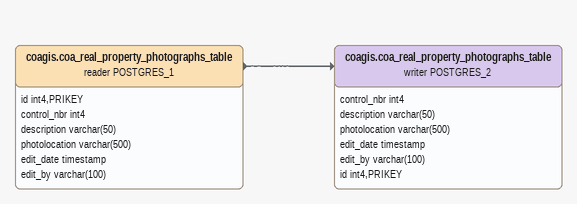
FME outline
coagis.coa_real_property_photographs_table (reader POSTGRES_1)
    attributes: id int4,PRIKEY, control_nbr int4, description varchar(50), photolocation varchar(500), edit_date timestamp, edit_by varchar(100)
    -> coagis.coa_real_property_photographs_table (writer POSTGRES_2)
coagis.coa_real_property_photographs_table (writer POSTGRES_2)
    attributes: control_nbr int4, description varchar(50), photolocation varchar(500), edit_date timestamp, edit_by varchar(100), id int4,PRIKEY
